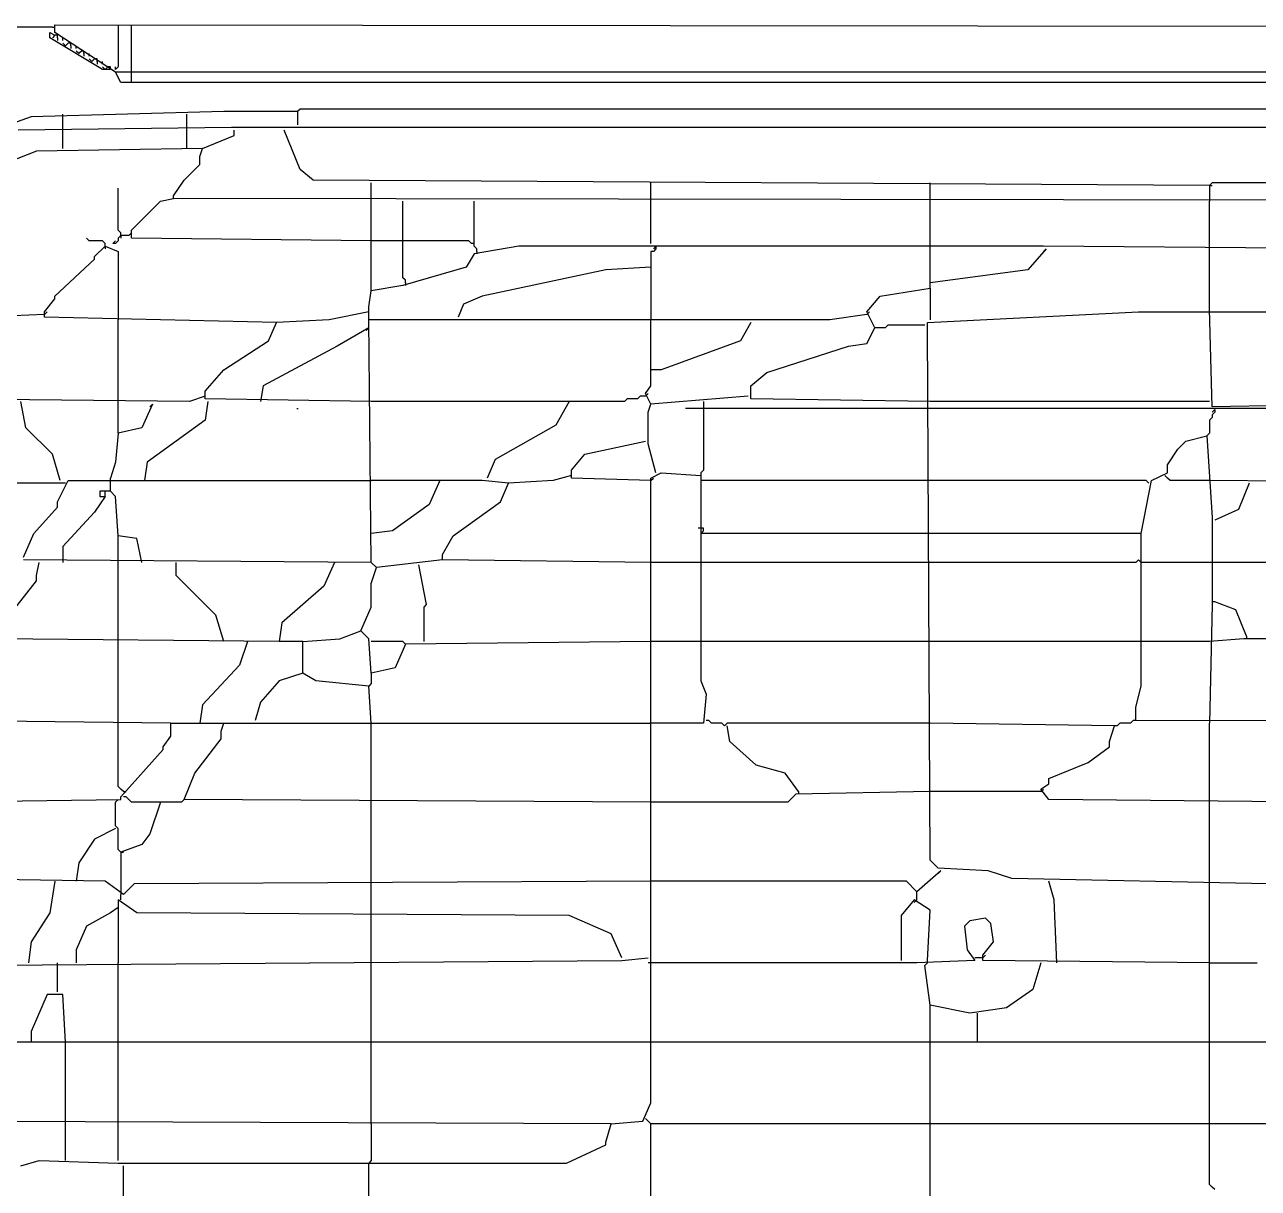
# Model space of a CAD drawing. Extents: x 4511820 to 5180432, y -1526536 to -944957.
# Drawn here: x 5148759.6 to 5149090.3, y -1028242.3 to -1027930.3 of the extents above; entities that cross this region are included whole.
import ezdxf

# ---------------------------------------------------------------- set-up
doc = ezdxf.new("R2010")
doc.units = 0
doc.header["$MEASUREMENT"] = 0
doc.linetypes.add('BODKOCIARKOVANA_3', pattern=[5.6, 3, -1.3, 0, -1.3])
doc.layers.add('osi', color=253, linetype='CONTINUOUS')
doc.layers.add('ZZ-chladenie', color=133, linetype='CONTINUOUS')

msp = doc.modelspace()

# ---------------------------------------------------------------- linework, layer by layer
at = {"layer": 'osi', "linetype": 'BODKOCIARKOVANA_3', "ltscale": 80}
msp.add_line((5157242.5, -1028033.172), (5093572.5, -1028033.172), dxfattribs=at)
at = {"layer": 'ZZ-chladenie'}
for p, q in [((5148767.697, -1027932.42), (5148767.697, -1027930.3)), ((5148767.697, -1027930.3), (5149387.394, -1027931.007)), ((5148784.656, -1027930.3), (5148784.656, -1027941.606)), ((5148788.189, -1027943.726), (5148788.189, -1027930.3)), ((5148766.991, -1027931.007), (5148699.157, -1027931.007)), ((5148766.284, -1027933.833), (5148766.284, -1027932.42)), ((5148766.284, -1027932.42), (5148767.697, -1027933.127)), ((5148780.417, -1027942.313), (5148766.284, -1027933.833)), ((5148766.991, -1027931.007), (5148767.697, -1027931.007)), ((5148767.697, -1027933.127), (5148766.991, -1027933.833)), ((5148783.95, -1027943.019), (5148767.697, -1027932.42)), ((5148768.404, -1027933.127), (5148767.697, -1027933.127)), ((5148768.404, -1027933.833), (5148768.404, -1027933.127)), ((5148768.404, -1027933.833), (5148768.404, -1027934.54)), ((5148769.818, -1027934.54), (5148769.818, -1027933.833)), ((5148770.524, -1027935.953), (5148769.818, -1027935.247)), ((5148771.231, -1027935.247), (5148770.524, -1027935.953)), ((5148771.937, -1027935.247), (5148771.231, -1027935.247)), ((5148771.937, -1027935.953), (5148771.937, -1027935.247)), ((5148771.937, -1027935.953), (5148771.937, -1027936.66)), ((5148773.35, -1027936.66), (5148773.35, -1027935.953)), ((5148774.057, -1027938.073), (5148773.35, -1027937.366)), ((5148774.763, -1027937.366), (5148774.057, -1027938.073)), ((5148775.47, -1027937.366), (5148774.763, -1027937.366)), ((5148775.47, -1027938.073), (5148775.47, -1027937.366)), ((5148775.47, -1027938.073), (5148775.47, -1027938.779)), ((5148776.884, -1027938.779), (5148776.884, -1027938.073)), ((5148777.59, -1027940.193), (5148776.884, -1027939.486)), ((5148778.297, -1027939.486), (5148777.59, -1027940.193)), ((5148779.003, -1027939.486), (5148778.297, -1027939.486)), ((5148779.003, -1027940.193), (5148779.003, -1027939.486)), ((5148779.003, -1027940.193), (5148779.003, -1027940.9)), ((5148780.417, -1027940.9), (5148780.417, -1027940.193)), ((5148781.123, -1027942.313), (5148780.417, -1027941.606)), ((5148782.536, -1027942.313), (5148780.417, -1027942.313)), ((5148781.83, -1027941.606), (5148781.123, -1027942.313)), ((5148782.536, -1027941.606), (5148781.83, -1027941.606)), ((5148782.536, -1027942.313), (5148782.536, -1027941.606)), ((5148784.656, -1027941.606), (5148783.95, -1027942.313)), ((5148783.95, -1027942.313), (5148783.95, -1027941.606)), ((5148785.363, -1027945.845), (5148783.95, -1027943.019)), ((5149372.555, -1027943.019), (5148783.95, -1027943.019)), ((5148788.189, -1027945.845), (5148788.189, -1027943.726)), ((5149369.729, -1027945.845), (5148785.363, -1027945.845)), ((5148812.92, -1027953.618), (5148761.338, -1027955.032)), ((5148832.706, -1027953.618), (5148812.92, -1027953.618)), ((5148833.412, -1027952.911), (5148832.706, -1027953.618)), ((5148832.706, -1027953.618), (5148832.706, -1027957.152)), ((5149321.68, -1027952.911), (5148833.412, -1027952.911)), ((5148761.338, -1027955.032), (5148745.086, -1027960.684)), ((5148769.818, -1027957.858), (5148769.818, -1027954.325)), ((5148803.028, -1027957.858), (5148803.028, -1027954.325)), ((5148815.04, -1027957.858), (5148757.805, -1027958.565)), ((5148769.818, -1027963.511), (5148769.818, -1027957.858)), ((5148803.028, -1027963.511), (5148803.028, -1027957.858)), ((5148807.268, -1027963.511), (5148815.747, -1027959.978)), ((5148829.172, -1027957.858), (5148815.04, -1027957.858)), ((5148815.747, -1027959.978), (5148815.747, -1027958.565)), ((5149324.506, -1027957.858), (5148829.172, -1027957.858)), ((5148833.412, -1027969.163), (5148829.172, -1027958.565)), ((5148807.268, -1027963.511), (5148762.752, -1027964.218)), ((5148806.561, -1027965.631), (5148807.268, -1027963.511)), ((5148762.752, -1027964.218), (5148746.5, -1027970.577)), ((5148806.561, -1027967.75), (5148806.561, -1027965.631)), ((5148802.322, -1027971.99), (5148806.561, -1027967.75)), ((5148836.945, -1027971.99), (5148833.412, -1027969.163)), ((5148799.495, -1027976.23), (5148802.322, -1027971.99)), ((5149077.192, -1027973.404), (5148836.945, -1027971.99)), ((5148852.49, -1027977.643), (5148852.49, -1027972.697)), ((5148927.391, -1027977.643), (5148927.391, -1027972.697)), ((5149002.292, -1027977.643), (5149002.292, -1027972.697)), ((5149077.899, -1027972.697), (5149077.192, -1027973.404)), ((5149077.192, -1027973.404), (5149077.899, -1027973.404)), ((5149077.192, -1027973.404), (5149077.192, -1027977.643)), ((5149301.894, -1027972.697), (5149077.899, -1027972.697)), ((5148784.656, -1027985.416), (5148784.656, -1027974.11)), ((5148795.962, -1027977.643), (5148799.495, -1027976.936)), ((5148799.495, -1027976.936), (5148799.495, -1027976.23)), ((5149359.13, -1027977.643), (5148799.495, -1027976.936)), ((5148788.189, -1027985.416), (5148795.962, -1027977.643)), ((5148852.49, -1028001.668), (5148852.49, -1027977.643)), ((5148860.97, -1027988.242), (5148860.97, -1027977.643)), ((5148880.049, -1027989.655), (5148880.049, -1027977.643)), ((5148927.391, -1027988.949), (5148927.391, -1027977.643)), ((5149002.292, -1027988.949), (5149002.292, -1027977.643)), ((5149077.192, -1027989.655), (5149077.192, -1027977.643)), ((5148785.363, -1027986.122), (5148784.656, -1027985.416)), ((5148785.363, -1027986.829), (5148784.656, -1027987.536)), ((5148785.363, -1027986.829), (5148785.363, -1027986.122)), ((5148785.363, -1027986.829), (5148785.363, -1027987.536)), ((5148787.483, -1027986.829), (5148785.363, -1027986.829)), ((5148787.483, -1027986.829), (5148788.189, -1027986.122)), ((5148788.189, -1027987.536), (5148788.189, -1027985.416)), ((5148776.884, -1027988.242), (5148776.177, -1027987.536)), ((5148780.417, -1027988.242), (5148776.884, -1027988.242)), ((5148778.297, -1027992.482), (5148781.123, -1027989.655)), ((5148781.123, -1027988.949), (5148780.417, -1027988.242)), ((5148781.123, -1027989.655), (5148781.123, -1027988.949)), ((5148781.123, -1027989.655), (5148781.123, -1027990.362)), ((5148781.123, -1027989.655), (5148784.656, -1027991.068)), ((5148783.243, -1027988.949), (5148783.95, -1027988.242)), ((5148783.95, -1027988.949), (5148783.243, -1027988.949)), ((5148784.656, -1027988.242), (5148783.95, -1027988.949)), ((5148784.656, -1027987.536), (5148784.656, -1027988.242)), ((5148852.49, -1027988.242), (5148788.189, -1027987.536)), ((5148878.636, -1027988.242), (5148852.49, -1027988.242)), ((5148860.97, -1027998.135), (5148860.97, -1027988.242)), ((5148879.342, -1027988.949), (5148878.636, -1027988.242)), ((5148880.049, -1027988.949), (5148879.342, -1027988.949)), ((5148880.755, -1027990.362), (5148880.049, -1027989.655)), ((5148892.061, -1027989.655), (5148880.049, -1027991.775)), ((5148880.755, -1027991.068), (5148880.755, -1027990.362)), ((5149032.676, -1027989.655), (5148892.061, -1027989.655)), ((5148928.804, -1027989.655), (5148928.098, -1027990.362)), ((5148928.804, -1027990.362), (5148928.098, -1027991.068)), ((5148928.804, -1027989.655), (5148928.804, -1027990.362)), ((5149002.292, -1027999.548), (5149002.292, -1027988.949)), ((5149033.383, -1027990.362), (5149028.437, -1027996.015)), ((5149118.883, -1027990.362), (5149032.676, -1027989.655)), ((5149033.383, -1027990.362), (5149032.676, -1027991.068)), ((5149077.192, -1028006.614), (5149077.192, -1027989.655)), ((5148767.697, -1028003.081), (5148778.297, -1027993.188)), ((5148778.297, -1027993.188), (5148778.297, -1027992.482)), ((5148784.656, -1027991.068), (5148784.656, -1028009.44)), ((5148880.049, -1027991.775), (5148877.929, -1027995.309)), ((5148880.755, -1027991.068), (5148880.755, -1027991.775)), ((5148928.098, -1027991.068), (5148927.391, -1027991.068)), ((5148927.391, -1027991.068), (5148927.391, -1028009.44)), ((5148877.929, -1027995.309), (5148860.97, -1028000.254)), ((5148915.379, -1027996.015), (5148882.168, -1028003.081)), ((5148927.391, -1027995.309), (5148915.379, -1027996.015)), ((5149028.437, -1027996.015), (5149002.292, -1027999.548)), ((5148860.97, -1028000.254), (5148852.49, -1028001.668)), ((5148861.677, -1027998.841), (5148860.97, -1027998.135)), ((5148861.677, -1027999.548), (5148861.677, -1027998.841)), ((5148861.677, -1027999.548), (5148861.677, -1028000.254)), ((5149002.292, -1028000.961), (5149002.292, -1027999.548)), ((5148767.697, -1028003.788), (5148767.697, -1028003.081)), ((5148851.784, -1028005.907), (5148852.49, -1028001.668)), ((5148882.168, -1028003.081), (5148877.222, -1028005.201)), ((5148985.333, -1028007.32), (5148988.867, -1028003.081)), ((5148988.867, -1028003.081), (5149002.292, -1028000.961)), ((5149002.292, -1028000.961), (5149002.292, -1028009.44)), ((5148764.871, -1028007.32), (5148767.697, -1028003.788)), ((5148851.784, -1028009.44), (5148851.784, -1028005.907)), ((5148877.222, -1028005.201), (5148875.809, -1028008.734)), ((5149077.899, -1028032.759), (5149077.192, -1028006.614)), ((5148764.871, -1028008.027), (5148732.367, -1028009.44)), ((5148764.871, -1028008.027), (5148765.578, -1028007.32)), ((5148764.871, -1028008.734), (5148764.871, -1028007.32)), ((5148827.053, -1028010.147), (5148764.871, -1028008.734)), ((5148784.656, -1028031.345), (5148784.656, -1028009.44)), ((5148824.933, -1028015.093), (5148827.053, -1028010.147)), ((5148841.185, -1028009.44), (5148827.053, -1028010.147)), ((5148851.784, -1028007.32), (5148841.185, -1028009.44)), ((5148852.49, -1028074.449), (5148851.784, -1028009.44)), ((5148875.809, -1028009.44), (5148851.784, -1028009.44)), ((5148975.441, -1028009.44), (5148875.809, -1028009.44)), ((5148927.391, -1028022.866), (5148927.391, -1028009.44)), ((5148954.242, -1028010.147), (5148951.416, -1028015.093)), ((5148985.333, -1028008.027), (5148975.441, -1028009.44)), ((5148985.333, -1028008.027), (5148986.04, -1028007.32)), ((5148987.453, -1028011.561), (5148985.333, -1028007.32)), ((5149001.585, -1028010.147), (5149058.114, -1028007.32)), ((5149001.585, -1028011.561), (5149001.585, -1028010.147)), ((5149058.114, -1028007.32), (5149108.99, -1028007.32)), ((5148851.784, -1028011.561), (5148843.305, -1028016.506)), ((5148851.784, -1028011.561), (5148851.077, -1028012.267)), ((5148985.333, -1028015.8), (5148987.453, -1028011.561)), ((5148990.28, -1028011.561), (5148987.453, -1028011.561)), ((5148990.986, -1028010.854), (5148990.28, -1028011.561)), ((5149000.878, -1028010.854), (5148990.986, -1028010.854)), ((5149002.292, -1028154.295), (5149001.585, -1028011.561)), ((5148812.92, -1028022.866), (5148824.933, -1028015.093)), ((5148843.305, -1028016.506), (5148823.52, -1028027.106)), ((5148951.416, -1028015.093), (5148930.217, -1028022.866)), ((5148958.482, -1028023.572), (5148980.387, -1028016.506)), ((5148980.387, -1028016.506), (5148985.333, -1028015.8)), ((5148807.974, -1028028.519), (5148812.92, -1028022.866)), ((5148927.391, -1028027.106), (5148927.391, -1028022.866)), ((5148930.217, -1028022.866), (5148927.391, -1028022.866)), ((5148954.242, -1028027.106), (5148958.482, -1028023.572)), ((5148807.974, -1028029.932), (5148803.735, -1028031.345)), ((5148807.974, -1028030.639), (5148807.974, -1028028.519)), ((5148823.52, -1028027.106), (5148822.813, -1028031.345)), ((5148924.565, -1028029.932), (5148923.858, -1028030.639)), ((5148925.978, -1028029.932), (5148924.565, -1028029.932)), ((5148925.978, -1028029.225), (5148927.391, -1028027.106)), ((5148925.978, -1028029.932), (5148926.685, -1028029.225)), ((5148927.391, -1028032.052), (5148925.978, -1028029.225)), ((5148953.536, -1028029.932), (5148927.391, -1028032.052)), ((5148954.242, -1028030.639), (5148954.242, -1028027.106)), ((5148803.735, -1028031.345), (5148740.14, -1028030.639)), ((5148759.925, -1028038.411), (5148758.511, -1028031.345)), ((5148784.656, -1028039.825), (5148784.656, -1028031.345)), ((5148793.842, -1028032.052), (5148791.015, -1028038.411)), ((5148793.842, -1028032.052), (5148793.136, -1028032.759)), ((5148852.49, -1028031.345), (5148807.974, -1028030.639)), ((5148808.681, -1028031.345), (5148807.974, -1028036.292)), ((5148920.325, -1028031.345), (5148852.49, -1028031.345)), ((5148905.486, -1028031.345), (5148901.954, -1028037.705)), ((5148921.032, -1028030.639), (5148920.325, -1028031.345)), ((5148923.858, -1028030.639), (5148921.032, -1028030.639)), ((5148926.685, -1028034.172), (5148927.391, -1028032.052)), ((5148941.524, -1028031.345), (5148941.524, -1028049.718)), ((5149002.292, -1028031.345), (5148954.242, -1028030.639)), ((5149077.192, -1028031.345), (5149002.292, -1028031.345)), ((5149152.8, -1028031.345), (5149077.899, -1028032.759)), ((5148807.974, -1028036.292), (5148792.429, -1028047.597)), ((5148926.685, -1028042.651), (5148926.685, -1028034.172)), ((5149077.899, -1028035.585), (5149077.192, -1028036.292)), ((5149077.192, -1028036.292), (5149077.192, -1028039.825)), ((5149078.606, -1028033.465), (5149077.899, -1028034.172)), ((5149078.606, -1028034.172), (5149077.899, -1028034.879)), ((5149077.899, -1028034.879), (5149077.899, -1028035.585)), ((5149078.606, -1028033.465), (5149078.606, -1028034.172)), ((5148766.991, -1028045.477), (5148759.925, -1028038.411)), ((5148784.656, -1028039.825), (5148783.95, -1028047.597)), ((5148791.015, -1028038.411), (5148784.656, -1028039.825)), ((5148901.954, -1028037.705), (5148885.701, -1028046.89)), ((5149077.192, -1028039.825), (5149076.486, -1028040.531)), ((5148909.726, -1028045.477), (5148925.978, -1028041.945)), ((5148928.804, -1028050.424), (5148926.685, -1028042.651)), ((5149068.713, -1028044.064), (5149070.833, -1028041.945)), ((5149070.833, -1028041.945), (5149076.486, -1028040.531)), ((5149076.486, -1028040.531), (5149077.899, -1028062.436)), ((5148769.111, -1028052.544), (5148766.991, -1028045.477)), ((5148906.193, -1028049.718), (5148909.726, -1028045.477)), ((5149065.887, -1028048.304), (5149068.713, -1028044.064)), ((5148783.95, -1028047.597), (5148782.536, -1028051.837)), ((5148792.429, -1028047.597), (5148791.722, -1028052.544)), ((5148885.701, -1028046.89), (5148883.581, -1028051.837)), ((5148906.193, -1028051.837), (5148906.193, -1028049.718)), ((5148941.524, -1028049.718), (5148940.817, -1028050.424)), ((5149065.887, -1028050.424), (5149065.887, -1028048.304)), ((5148768.404, -1028058.197), (5148771.231, -1028052.544)), ((5148771.231, -1028052.544), (5148852.49, -1028052.544)), ((5148782.536, -1028055.37), (5148782.536, -1028051.837)), ((5148882.168, -1028052.544), (5148852.49, -1028052.544)), ((5148870.863, -1028052.544), (5148868.036, -1028058.903)), ((5148889.234, -1028053.25), (5148882.168, -1028052.544)), ((5148901.247, -1028052.544), (5148889.234, -1028053.25)), ((5148906.193, -1028051.131), (5148901.247, -1028052.544)), ((5148927.391, -1028052.544), (5148906.193, -1028051.837)), ((5148927.391, -1028051.837), (5148930.217, -1028050.424)), ((5148927.391, -1028052.544), (5148928.098, -1028051.837)), ((5148927.391, -1028219.304), (5148927.391, -1028051.837)), ((5148930.217, -1028050.424), (5148940.817, -1028051.131)), ((5148940.817, -1028050.424), (5148940.817, -1028051.131)), ((5148940.817, -1028051.131), (5148940.817, -1028106.246)), ((5149002.292, -1028052.544), (5148940.817, -1028052.544)), ((5149060.234, -1028052.544), (5149002.292, -1028052.544)), ((5149058.821, -1028066.676), (5149061.647, -1028052.544)), ((5149060.94, -1028053.25), (5149060.234, -1028052.544)), ((5149061.647, -1028052.544), (5149065.887, -1028050.424)), ((5149065.887, -1028051.837), (5149065.181, -1028051.131)), ((5149066.594, -1028052.544), (5149065.887, -1028051.837)), ((5149077.192, -1028052.544), (5149066.594, -1028052.544)), ((5149183.891, -1028053.25), (5149077.192, -1028052.544)), ((5148770.524, -1028053.25), (5148735.193, -1028053.25)), ((5148782.536, -1028055.37), (5148779.71, -1028055.37)), ((5148779.71, -1028055.37), (5148779.71, -1028056.783)), ((5148781.123, -1028056.783), (5148781.123, -1028055.37)), ((5148783.95, -1028056.783), (5148782.536, -1028055.37)), ((5148887.115, -1028058.197), (5148889.234, -1028053.25)), ((5149087.792, -1028053.25), (5149084.965, -1028060.316)), ((5148762.045, -1028066.676), (5148768.404, -1028059.61)), ((5148768.404, -1028059.61), (5148768.404, -1028058.197)), ((5148781.123, -1028056.783), (5148778.297, -1028061.023)), ((5148779.71, -1028056.783), (5148781.123, -1028056.783)), ((5148784.656, -1028067.383), (5148783.95, -1028056.783)), ((5148868.036, -1028058.903), (5148858.144, -1028065.969)), ((5148874.396, -1028067.383), (5148887.115, -1028058.197)), ((5148778.297, -1028061.023), (5148769.818, -1028070.209)), ((5149077.899, -1028062.436), (5149077.899, -1028085.754)), ((5149084.965, -1028060.316), (5149078.606, -1028063.143)), ((5148858.144, -1028065.969), (5148852.49, -1028066.676)), ((5148940.817, -1028065.263), (5148940.11, -1028065.263)), ((5148941.524, -1028065.263), (5148940.817, -1028065.263)), ((5148940.817, -1028066.676), (5148941.524, -1028065.969)), ((5148941.524, -1028065.969), (5148941.524, -1028065.263)), ((5148759.218, -1028073.036), (5148762.045, -1028066.676)), ((5148784.656, -1028074.449), (5148784.656, -1028067.383)), ((5148789.602, -1028068.089), (5148784.656, -1028067.383)), ((5148791.015, -1028074.449), (5148789.602, -1028068.089)), ((5148871.569, -1028072.329), (5148874.396, -1028067.383)), ((5149002.292, -1028066.676), (5148940.817, -1028066.676)), ((5149058.821, -1028066.676), (5149002.292, -1028066.676)), ((5149058.821, -1028107.659), (5149058.821, -1028066.676)), ((5148769.818, -1028070.209), (5148769.818, -1028074.449)), ((5148871.569, -1028073.742), (5148871.569, -1028072.329)), ((5148852.49, -1028074.449), (5148759.218, -1028073.742)), ((5148762.752, -1028077.981), (5148763.458, -1028074.449)), ((5148784.656, -1028095.647), (5148784.656, -1028074.449)), ((5148800.202, -1028077.981), (5148800.202, -1028074.449)), ((5148842.598, -1028074.449), (5148839.772, -1028080.808)), ((5148853.904, -1028075.862), (5148852.49, -1028074.449)), ((5148852.49, -1028080.102), (5148853.904, -1028075.862)), ((5148871.569, -1028073.742), (5148853.904, -1028075.862)), ((5148867.329, -1028085.754), (5148865.21, -1028075.155)), ((5148927.391, -1028074.449), (5148871.569, -1028073.742)), ((5148940.817, -1028074.449), (5148927.391, -1028074.449)), ((5149002.292, -1028074.449), (5148940.817, -1028074.449)), ((5149057.408, -1028074.449), (5149002.292, -1028074.449)), ((5149058.114, -1028073.742), (5149057.408, -1028074.449)), ((5149058.821, -1028074.449), (5149058.114, -1028073.742)), ((5149078.606, -1028074.449), (5149058.821, -1028074.449)), ((5149219.928, -1028074.449), (5149078.606, -1028074.449)), ((5148754.979, -1028089.288), (5148762.752, -1028079.395)), ((5148762.752, -1028079.395), (5148762.752, -1028077.981)), ((5148810.801, -1028088.581), (5148800.202, -1028077.981)), ((5148839.772, -1028080.808), (5148828.466, -1028090.701)), ((5148852.49, -1028086.461), (5148852.49, -1028080.102)), ((5148866.623, -1028086.461), (5148867.329, -1028085.754)), ((5149077.899, -1028085.754), (5149077.192, -1028117.552)), ((5149078.606, -1028085.047), (5149077.899, -1028085.047)), ((5149084.259, -1028087.168), (5149078.606, -1028085.047)), ((5148812.92, -1028095.647), (5148810.801, -1028088.581)), ((5148849.664, -1028092.82), (5148852.49, -1028086.461)), ((5148866.623, -1028095.647), (5148866.623, -1028086.461)), ((5149087.085, -1028094.233), (5149084.259, -1028087.168)), ((5148828.466, -1028090.701), (5148827.759, -1028095.647)), ((5148844.011, -1028094.94), (5148849.664, -1028092.82)), ((5148851.784, -1028094.94), (5148849.664, -1028092.82)), ((5148827.759, -1028095.647), (5148751.445, -1028094.94)), ((5148784.656, -1028117.552), (5148784.656, -1028095.647)), ((5148819.28, -1028095.647), (5148817.16, -1028102.006)), ((5148834.119, -1028095.647), (5148827.759, -1028095.647)), ((5148834.119, -1028095.647), (5148844.011, -1028094.94)), ((5148834.119, -1028104.126), (5148834.119, -1028095.647)), ((5148852.49, -1028104.126), (5148851.784, -1028094.94)), ((5148860.97, -1028095.647), (5148852.49, -1028095.647)), ((5148861.677, -1028096.354), (5148860.97, -1028095.647)), ((5148927.391, -1028095.647), (5148861.677, -1028096.354)), ((5148940.817, -1028095.647), (5148927.391, -1028095.647)), ((5149002.292, -1028095.647), (5148940.817, -1028095.647)), ((5149058.821, -1028095.647), (5149002.292, -1028095.647)), ((5149077.192, -1028095.647), (5149058.821, -1028095.647)), ((5149086.378, -1028094.94), (5149077.192, -1028095.647)), ((5149089.205, -1028094.94), (5149086.378, -1028094.94)), ((5149087.085, -1028094.233), (5149087.085, -1028094.94)), ((5149109.696, -1028094.94), (5149089.205, -1028094.94)), ((5148861.677, -1028096.354), (5148858.85, -1028102.713)), ((5148817.16, -1028102.006), (5148807.268, -1028112.606)), ((5148858.85, -1028102.713), (5148852.49, -1028104.126)), ((5148834.119, -1028104.126), (5148827.759, -1028106.246)), ((5148837.652, -1028106.246), (5148834.119, -1028104.126)), ((5148852.49, -1028104.126), (5148852.49, -1028106.953)), ((5148827.759, -1028106.246), (5148822.813, -1028111.899)), ((5148851.784, -1028107.659), (5148837.652, -1028106.246)), ((5148852.49, -1028106.953), (5148851.784, -1028107.659)), ((5148852.49, -1028117.552), (5148851.784, -1028107.659)), ((5148940.817, -1028106.246), (5148942.23, -1028109.779)), ((5149057.408, -1028113.312), (5149058.821, -1028107.659)), ((5148807.268, -1028112.606), (5148806.561, -1028117.552)), ((5148822.813, -1028111.899), (5148821.4, -1028116.845)), ((5148942.23, -1028109.779), (5148941.524, -1028117.552)), ((5149057.408, -1028116.845), (5149057.408, -1028113.312)), ((5148798.788, -1028117.552), (5148735.9, -1028116.845)), ((5148784.656, -1028134.511), (5148784.656, -1028117.552)), ((5148798.788, -1028121.085), (5148798.788, -1028117.552)), ((5148798.788, -1028117.552), (5148927.391, -1028117.552)), ((5148812.214, -1028119.672), (5148812.92, -1028117.552)), ((5148852.49, -1028138.75), (5148852.49, -1028117.552)), ((5148941.524, -1028117.552), (5148927.391, -1028117.552)), ((5148942.937, -1028116.845), (5148942.23, -1028116.845)), ((5148943.643, -1028117.552), (5148942.937, -1028116.845)), ((5148946.47, -1028117.552), (5148943.643, -1028117.552)), ((5148947.176, -1028118.258), (5148946.47, -1028117.552)), ((5148947.883, -1028117.552), (5148947.176, -1028118.258)), ((5149002.292, -1028117.552), (5148947.883, -1028117.552)), ((5148948.59, -1028122.498), (5148947.883, -1028118.258)), ((5149051.755, -1028118.258), (5149002.292, -1028117.552)), ((5149050.342, -1028122.498), (5149051.755, -1028118.258)), ((5149052.461, -1028118.258), (5149051.755, -1028118.258)), ((5149053.168, -1028117.552), (5149052.461, -1028118.258)), ((5149055.994, -1028117.552), (5149053.168, -1028117.552)), ((5149056.701, -1028116.845), (5149055.994, -1028117.552)), ((5149057.408, -1028116.845), (5149056.701, -1028116.845)), ((5149405.766, -1028117.552), (5149057.408, -1028116.845)), ((5149077.192, -1028138.75), (5149077.192, -1028117.552)), ((5148796.668, -1028123.911), (5148798.788, -1028121.085)), ((5148805.148, -1028130.977), (5148812.214, -1028121.791)), ((5148812.214, -1028121.791), (5148812.214, -1028119.672)), ((5148955.656, -1028128.858), (5148948.59, -1028122.498)), ((5149050.342, -1028123.911), (5149050.342, -1028122.498)), ((5148785.363, -1028137.337), (5148796.668, -1028124.618)), ((5148796.668, -1028124.618), (5148796.668, -1028123.911)), ((5149044.689, -1028128.151), (5149050.342, -1028123.911)), ((5148963.429, -1028130.977), (5148955.656, -1028128.858)), ((5149034.09, -1028132.39), (5149044.689, -1028128.151)), ((5148802.322, -1028138.043), (5148805.148, -1028130.977)), ((5148966.961, -1028135.924), (5148963.429, -1028130.977)), ((5149034.09, -1028133.804), (5149034.09, -1028132.39)), ((5148785.363, -1028135.217), (5148784.656, -1028134.511)), ((5148786.07, -1028135.924), (5148785.363, -1028135.217)), ((5149031.969, -1028135.217), (5149034.09, -1028133.804)), ((5149031.969, -1028135.924), (5149032.676, -1028135.217)), ((5149034.09, -1028138.043), (5149031.969, -1028135.217)), ((5148735.9, -1028138.75), (5148785.363, -1028138.043)), ((5148783.95, -1028138.75), (5148784.656, -1028138.043)), ((5148783.95, -1028145.11), (5148783.95, -1028138.75)), ((5148785.363, -1028138.043), (5148785.363, -1028137.337)), ((5148786.07, -1028135.924), (5148786.776, -1028135.924)), ((5148786.776, -1028137.337), (5148786.07, -1028137.337)), ((5148787.483, -1028138.043), (5148786.776, -1028137.337)), ((5148788.189, -1028138.75), (5148787.483, -1028138.043)), ((5148801.615, -1028138.75), (5148788.189, -1028138.75)), ((5148795.962, -1028138.75), (5148793.136, -1028147.229)), ((5148802.322, -1028138.043), (5148801.615, -1028138.75)), ((5148927.391, -1028138.75), (5148802.322, -1028138.043)), ((5148852.49, -1028159.948), (5148852.49, -1028138.75)), ((5148964.135, -1028138.75), (5148927.391, -1028138.75)), ((5148966.255, -1028136.63), (5148964.135, -1028138.75)), ((5149002.292, -1028135.924), (5148966.255, -1028136.63)), ((5148966.961, -1028135.924), (5148966.961, -1028136.63)), ((5149031.969, -1028135.924), (5149002.292, -1028135.924)), ((5149111.817, -1028138.75), (5149034.09, -1028138.043)), ((5149077.192, -1028159.948), (5149077.192, -1028138.75)), ((5148783.95, -1028145.816), (5148778.297, -1028148.642)), ((5148784.656, -1028145.816), (5148783.95, -1028145.11)), ((5148784.656, -1028151.469), (5148784.656, -1028145.816)), ((5148778.297, -1028148.642), (5148774.057, -1028155.002)), ((5148793.136, -1028147.229), (5148791.015, -1028150.056)), ((5148785.363, -1028152.176), (5148784.656, -1028151.469)), ((5148791.015, -1028150.056), (5148785.363, -1028152.176)), ((5148785.363, -1028152.176), (5148786.07, -1028152.176)), ((5148785.363, -1028152.176), (5148785.363, -1028163.481)), ((5148774.057, -1028155.002), (5148773.35, -1028159.948)), ((5149004.412, -1028156.415), (5149002.292, -1028154.295)), ((5149005.118, -1028157.122), (5148998.759, -1028162.775)), ((5149017.837, -1028157.122), (5149004.412, -1028156.415)), ((5149005.118, -1028157.122), (5149004.412, -1028157.829)), ((5149024.197, -1028159.242), (5149017.837, -1028157.122)), ((5148781.123, -1028159.948), (5148735.9, -1028159.242)), ((5148767.697, -1028159.948), (5148766.284, -1028168.428)), ((5148786.07, -1028163.481), (5148781.123, -1028159.948)), ((5148788.896, -1028160.655), (5148786.07, -1028163.481)), ((5148927.391, -1028159.948), (5148788.896, -1028160.655)), ((5148852.49, -1028168.428), (5148852.49, -1028159.948)), ((5148995.933, -1028159.948), (5148927.391, -1028159.948)), ((5148998.759, -1028162.775), (5148995.933, -1028159.948)), ((5148998.759, -1028162.775), (5148999.465, -1028162.068)), ((5149092.738, -1028160.655), (5149024.197, -1028159.242)), ((5149035.503, -1028164.895), (5149034.09, -1028159.948)), ((5149077.192, -1028203.051), (5149077.192, -1028159.948)), ((5148789.602, -1028168.428), (5148784.656, -1028164.895)), ((5148784.656, -1028164.895), (5148784.656, -1028181.854)), ((5148785.363, -1028164.895), (5148785.363, -1028163.481)), ((5148998.052, -1028164.895), (5148994.519, -1028169.134)), ((5148998.759, -1028164.895), (5148998.052, -1028165.601)), ((5149002.292, -1028167.721), (5148998.052, -1028164.895)), ((5148998.759, -1028164.895), (5148998.759, -1028162.775)), ((5149036.209, -1028181.854), (5149035.503, -1028164.895)), ((5148766.284, -1028168.428), (5148761.338, -1028176.2)), ((5148782.536, -1028168.428), (5148776.177, -1028171.961)), ((5148784.656, -1028167.015), (5148782.536, -1028168.428)), ((5148905.486, -1028169.134), (5148789.602, -1028168.428)), ((5148852.49, -1028181.854), (5148852.49, -1028168.428)), ((5149001.585, -1028181.147), (5149002.292, -1028167.721)), ((5148776.177, -1028171.961), (5148773.35, -1028178.32)), ((5148916.792, -1028174.081), (5148905.486, -1028169.134)), ((5148994.519, -1028169.134), (5148994.519, -1028181.147)), ((5149012.891, -1028170.547), (5149011.478, -1028171.961)), ((5149011.478, -1028171.961), (5149012.185, -1028178.32)), ((5149017.131, -1028169.841), (5149012.891, -1028170.547)), ((5149018.544, -1028171.254), (5149017.131, -1028169.841)), ((5149019.251, -1028176.2), (5149018.544, -1028171.254)), ((5148919.619, -1028180.44), (5148916.792, -1028174.081)), ((5148761.338, -1028176.2), (5148760.631, -1028181.854)), ((5148773.35, -1028178.32), (5148773.35, -1028181.854)), ((5149012.185, -1028178.32), (5149014.304, -1028181.147)), ((5149016.424, -1028179.733), (5149019.251, -1028176.2)), ((5148735.193, -1028182.56), (5148919.619, -1028181.147)), ((5148768.404, -1028189.626), (5148768.404, -1028181.854)), ((5148784.656, -1028203.051), (5148784.656, -1028181.854)), ((5148852.49, -1028203.051), (5148852.49, -1028181.854)), ((5148919.619, -1028181.147), (5148926.685, -1028180.44)), ((5148998.759, -1028181.854), (5148926.685, -1028181.854)), ((5149014.304, -1028181.147), (5148998.759, -1028181.854)), ((5149000.878, -1028182.56), (5149001.585, -1028181.854)), ((5149001.585, -1028181.854), (5149001.585, -1028181.147)), ((5149016.424, -1028180.44), (5149014.304, -1028180.44)), ((5149016.424, -1028180.44), (5149017.131, -1028179.733)), ((5149016.424, -1028181.147), (5149016.424, -1028179.733)), ((5149077.192, -1028181.854), (5149016.424, -1028181.147)), ((5149031.969, -1028181.854), (5149029.85, -1028188.919)), ((5149077.192, -1028181.854), (5149089.912, -1028181.854)), ((5149002.292, -1028193.159), (5149000.878, -1028182.56)), ((5148765.578, -1028190.333), (5148761.338, -1028200.225)), ((5148769.818, -1028190.333), (5148765.578, -1028190.333)), ((5148770.524, -1028203.051), (5148769.818, -1028190.333)), ((5149029.85, -1028188.919), (5149022.783, -1028193.865)), ((5149002.292, -1028203.051), (5149002.292, -1028193.159)), ((5149012.891, -1028195.279), (5149002.292, -1028193.159)), ((5149022.783, -1028193.865), (5149012.891, -1028195.279)), ((5149015.011, -1028203.051), (5149015.011, -1028195.279)), ((5148761.338, -1028200.225), (5148761.338, -1028203.051)), ((5148927.391, -1028203.051), (5148736.606, -1028203.051)), ((5148770.524, -1028224.956), (5148770.524, -1028203.051)), ((5148784.656, -1028224.956), (5148784.656, -1028203.051)), ((5148852.49, -1028224.956), (5148852.49, -1028203.051)), ((5149099.804, -1028203.051), (5148927.391, -1028203.051)), ((5149002.292, -1028224.956), (5149002.292, -1028203.051)), ((5149077.192, -1028224.956), (5149077.192, -1028203.051)), ((5148925.272, -1028224.25), (5148927.391, -1028219.304)), ((5148916.792, -1028224.956), (5148736.606, -1028224.25)), ((5148770.524, -1028234.849), (5148770.524, -1028224.956)), ((5148784.656, -1028234.849), (5148784.656, -1028224.956)), ((5148852.49, -1028224.956), (5148852.49, -1028234.849)), ((5148915.379, -1028229.903), (5148916.792, -1028224.956)), ((5148916.792, -1028224.956), (5148925.272, -1028224.25)), ((5148926.685, -1028224.25), (5148925.978, -1028223.543)), ((5148927.391, -1028224.956), (5148926.685, -1028224.25)), ((5148927.391, -1028245.448), (5148927.391, -1028224.956)), ((5149152.8, -1028224.956), (5148927.391, -1028224.956)), ((5149002.292, -1028245.448), (5149002.292, -1028224.956)), ((5149077.192, -1028241.208), (5149077.192, -1028224.956)), ((5148904.78, -1028235.556), (5148915.379, -1028230.609)), ((5148915.379, -1028230.609), (5148915.379, -1028229.903)), ((5148758.511, -1028236.262), (5148763.458, -1028234.849)), ((5148763.458, -1028234.849), (5148784.656, -1028235.556)), ((5148852.49, -1028234.849), (5148851.784, -1028235.556)), ((5148784.656, -1028235.556), (5148904.78, -1028235.556)), ((5148786.07, -1028245.448), (5148786.07, -1028236.262)), ((5148851.784, -1028244.742), (5148851.784, -1028235.556)), ((5149077.899, -1028241.915), (5149077.192, -1028241.208)), ((5149078.606, -1028242.622), (5149077.899, -1028241.915))]:
    msp.add_line(p, q, dxfattribs=at)

doc.saveas('drawing.dxf')
